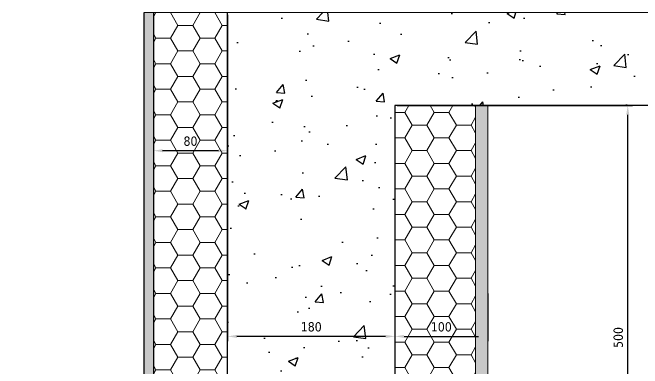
# Model space of a CAD drawing. Header units: millimetres. Extents: x -20000 to 230000, y -17405 to 25402.
# Drawn here: x 54606 to 55284, y -3789 to -3406 of the extents above; entities that cross this region are included whole.
import ezdxf

# ---------------------------------------------------------------- set-up
doc = ezdxf.new("R2010")
doc.units = ezdxf.units.MM
doc.header["$PDMODE"] = 35
doc.header["$PDSIZE"] = 0.5
doc.layers.get('0').update_dxf_attribs({"lineweight": 13})
doc.layers.get('Defpoints').update_dxf_attribs({"true_color": 0xc2a584})
doc.layers.add('0 - Invisible', color=43, linetype='Continuous', lineweight=0, plot=False)
for name, color, linetype, lineweight in [('1 - BETON', 251, 'Continuous', 25), ('1 - Cotation', 32, 'Continuous', 13), ('1 - Isolant', 132, 'Continuous', 13), ('1 - Platre', 252, 'Continuous', 13)]:
    doc.layers.add(name, color=color, linetype=linetype, lineweight=lineweight)
doc.styles.add('Texte Poralu', font='tahomabd.ttf')
doc.dimstyles.new('100 - 1000', dxfattribs={"dimtxt": 15, "dimasz": 15, "dimexe": 5, "dimexo": 2.5, "dimgap": 8, "dimtad": 1, "dimdec": 1, "dimtxsty": 'Texte Poralu', "dimcen": 10, "dimazin": 0, "dimtfac": 1, "dimtdec": 1, "dimtmove": 0, "dimatfit": 3, "dimfxl": 1, "dimarcsym": 0})
doc.dimstyles.new('30 - 1000', dxfattribs={"dimtxt": 10, "dimasz": 10, "dimexe": 5, "dimexo": 2.5, "dimgap": 5, "dimtad": 1, "dimdec": 1, "dimtxsty": 'Texte Poralu', "dimcen": 5, "dimazin": 0, "dimtfac": 1, "dimtdec": 1, "dimtmove": 0, "dimatfit": 3, "dimfxl": 1, "dimarcsym": 0})

# ---------------------------------------------------------------- blocks, each defined once
blk = doc.blocks.new('*D832')
at = {"layer": 'Defpoints', "color": 0, "lineweight": -2, "transparency": 16777216}
blk.add_line((55420.00000000012, -3505.668358776827), (55455.99227669589, -3505.668358776827), dxfattribs=at)
at = {"layer": 'Defpoints', "color": 0, "transparency": 16777216}
for p in [(55417.50000000012, -3505.668358776827), (55417.50000000012, -3505.668358776827), (50000.00000000001, -6205.668358776824)]:
    blk.add_point(p, dxfattribs=at)
at = {"layer": 'Defpoints', "color": 0, "transparency": 16777216, "insert": (55439.24613834801, -3495.463523316786), "char_height": 10, "attachment_point": 5, "style": 'Texte Poralu'}
blk.add_mtext('2700', dxfattribs=at)
blk = doc.blocks.new('*U791')
at = {"layer": '1 - Isolant'}
h = blk.add_hatch(dxfattribs=at)
h.set_pattern_fill('HONEY', color=256, scale=5)
h.set_pattern_definition([(0, (-58597.14088961168, -19597.49265059336), (23.8125, 13.748153225), [15.875, -31.75]), (120, (-58597.14088961168, -19597.49265059336), (-23.81249994797095, 13.74815331511695), [15.87499999999993, -31.74999999999986]), (59.99999999999999, (-58597.14088961168, -19597.49265059336), (5.202904551637744e-08, 27.49630654011694), [-31.75, 15.875])])
h.paths.add_polyline_path([(2.725282261406431e-10, -500.0000000000317), (87.00000000025797, -500.0000000000317), (86.99999999999818, -190), (-1.818989403545856e-12, -190)])
at = {"layer": '1 - Platre'}
h = blk.add_hatch(dxfattribs=at)
h.set_pattern_fill('AR-SAND', color=256, scale=0.1)
h.set_pattern_definition([(37.50000000000001, (-58597.14088961168, -19597.49265059336), (-0.1600031295984046, 4.894132373293424), [0, -3.860800000000001, 0, -4.318000000000001, 0, -4.1275]), (7.499999999999999, (-58597.14088961168, -19597.49265059336), (4.495232831380027, 7.168251005683543), [0, -2.0828, 0, -3.4798, 0, -1.3335]), (327.5, (-58600.26508961168, -19597.49265059336), (7.90992370241458, 0.01437184678545691), [0, -1.27, 0, -4.572, 0, -5.969]), (317.5, (-58600.26508961168, -19597.49265059336), (7.635564524722972, 2.229293232572162), [0, -0.635, 0, -2.9972, 0, -3.429])])
h.paths.add_polyline_path([(100.0000000002652, -500.0000000000317), (99.99999999999818, -190), (86.99999999999818, -190), (87.00000000025797, -500.0000000000317)])
at = {"layer": '0 - Invisible'}
for points in [[(2.725282261406431e-10, -500.0000000000317), (87.00000000025797, -500.0000000000317)], [(87.00000000025797, -500.0000000000317), (100.0000000002652, -500.0000000000317)]]:
    blk.add_lwpolyline(points, dxfattribs=at)
at = {"layer": '1 - Isolant'}
blk.add_lwpolyline([(87.00000000025797, -500.0000000000317), (86.99999999999818, -190), (-1.818989403545856e-12, -190), (2.725282261406431e-10, -500.0000000000317)], dxfattribs=at)
at = {"layer": '1 - Platre'}
blk.add_lwpolyline([(100.0000000002652, -500.0000000000317), (99.99999999999818, -190), (86.99999999999818, -190), (87.00000000025797, -500.0000000000317)], dxfattribs=at)
blk = doc.blocks.new('*U789')
at = {"layer": '1 - Isolant'}
h = blk.add_hatch(dxfattribs=at)
h.set_pattern_fill('HONEY', color=256, scale=5, style=0)
h.set_pattern_definition([(0, (-80.00000000000001, 429.9999999999841), (23.8125, 13.748153225), [15.875, -31.75]), (120, (-80.00000000000001, 429.9999999999841), (-23.81249994797095, 13.74815331511695), [15.87499999999994, -31.74999999999989]), (59.99999999999999, (-80.00000000000001, 429.9999999999841), (5.202904551637744e-08, 27.49630654011694), [-31.75, 15.875])])
h.paths.add_polyline_path([(-79.99999999999999, 589.999999999985), (3.612588743775921e-14, 589.999999999985), (1.77635683940025e-15, -9.094947017729282e-13), (-80.00000000000003, -9.094947017729282e-13)])
at = {"layer": '0 - Invisible'}
blk.add_lwpolyline([(-79.99999999999999, 589.999999999985), (3.612588743775921e-14, 589.999999999985)], dxfattribs=at)
at = {"layer": '1 - Isolant'}
blk.add_lwpolyline([(3.612588743775921e-14, 589.999999999985), (0, 0), (0, 0), (1.77635683940025e-15, -9.094947017729282e-13), (-80.00000000000003, -9.094947017729282e-13), (-79.99999999999999, 589.999999999985)], dxfattribs=at)
blk = doc.blocks.new('*U784')
at = {"layer": '1 - BETON'}
h = blk.add_hatch(dxfattribs=at)
h.set_pattern_fill('CONCRETE', color=256, scale=15, style=0, pattern_type=2)
h.set_pattern_definition([(49.99999999999999, (119.9999999999999, 189.999999999985), (107.589027390113, -9.412820247389266), [11.25, -123.75]), (355, (119.9999999999999, 189.999999999985), (-20.81270004195, 112.8288200550018), [9, -99]), (100.4514, (128.965752, 189.215598999985), (86.77640725710323, 103.415931309143), [9.5610285, -105.1713168]), (46.18420000000002, (119.9999999999999, 219.999999999985), (160.0861572938467, -24.82785214935271), [16.87499999999983, -185.6249999999987]), (96.6356, (133.34051175, 217.931003949985), (140.1994058323055, 146.1176806350663), [14.3415432, -157.75695]), (351.1842, (119.9999999999999, 219.999999999985), (140.1992917700441, 146.1177901387987), [13.5, -148.5]), (21, (134.9999999999999, 212.499999999985), (89.53605781776925, -60.39283359980082), [11.25, -123.75]), (326.0000000000001, (134.9999999999999, 212.499999999985), (36.49729978823726, 108.772506757028), [9, -99]), (71.4514, (142.46133495, 207.467259099985), (126.0333942872235, 48.37957450649286), [9.5610285, -105.1713168]), (37.50000000000001, (119.9999999999999, 189.999999999985), (1.8239782975936, 49.93407807469672), [0, -97.8, 0, -100.5, 0, -99.375]), (7.499999999999999, (119.9999999999999, 189.999999999985), (39.46043061632229, 59.16175678235403), [0, -57.3, 0, -95.55, 0, -37.875]), (327.5, (86.54999999999995, 189.999999999985), (80.07336542586135, -3.383230760156963), [0, -37.5, 0, -117, 0, -155.25]), (317.5, (71.54999999999997, 189.999999999985), (87.47792540135794, 15.01574734984766), [0, -48.75, 0, -77.69999999999999, 0, -110.25])])
h.paths.add_polyline_path([(400, 489.999999999985), (300, 589.999999999985), (-180, 589.999999999985), (-180, 0), (0, 0), (0, 489.999999999985)])
at = {"layer": '0 - Invisible'}
blk.add_lwpolyline([(400, 489.999999999985), (300, 589.999999999985), (-180, 589.999999999985)], dxfattribs=at)
at = {"layer": '1 - BETON'}
blk.add_lwpolyline([(400, 489.999999999985), (0, 489.999999999985), (0, 0), (-180, 0), (-180, 589.999999999985)], dxfattribs=at)
blk = doc.blocks.new('*D828')
at = {"layer": 'Defpoints', "color": 0, "lineweight": -2, "transparency": 16777216}
for p, q in [((55017.49999999997, -3708.168358776828), (55017.49999999997, -3759.494146560675)), ((55117.50000000022, -3708.168358776826), (55117.50000000022, -3759.494146560675)), ((55027.49999999997, -3754.494146560675), (55107.50000000022, -3754.494146560675))]:
    blk.add_line(p, q, dxfattribs=at)
at = {"layer": 'Defpoints', "color": 0, "transparency": 16777216}
for p in [(55017.49999999997, -3705.668358776828), (55117.50000000022, -3705.668358776826), (55117.50000000022, -3754.494146560675)]:
    blk.add_point(p, dxfattribs=at)
for points in [[(55027.49999999997, -3752.827479894009), (55027.49999999997, -3756.160813227342), (55017.49999999997, -3754.494146560675)], [(55107.50000000022, -3752.827479894009), (55107.50000000022, -3756.160813227342), (55117.50000000022, -3754.494146560675)]]:
    blk.add_solid(points, dxfattribs=at)
at = {"layer": 'Defpoints', "color": 0, "transparency": 16777216, "insert": (55067.50000000009, -3744.289311100635), "char_height": 10, "attachment_point": 5, "style": 'Texte Poralu'}
blk.add_mtext('100', dxfattribs=at)
blk = doc.blocks.new('*D834')
at = {"layer": 'Defpoints', "color": 0, "lineweight": -2, "transparency": 16777216}
for p, q in [((54837.50000000013, -3408.168358776826), (54837.50000000013, -3759.494146560675)), ((55017.49999999997, -3708.168358776828), (55017.49999999997, -3759.494146560675)), ((55007.49999999997, -3754.494146560675), (54847.50000000013, -3754.494146560675))]:
    blk.add_line(p, q, dxfattribs=at)
at = {"layer": 'Defpoints', "color": 0, "transparency": 16777216}
for p in [(54837.50000000013, -3405.668358776826), (55017.49999999997, -3705.668358776828), (54837.50000000013, -3754.494146560675)]:
    blk.add_point(p, dxfattribs=at)
for points in [[(54847.50000000013, -3752.827479894009), (54847.50000000013, -3756.160813227342), (54837.50000000013, -3754.494146560675)], [(55007.49999999997, -3752.827479894009), (55007.49999999997, -3756.160813227342), (55017.49999999997, -3754.494146560675)]]:
    blk.add_solid(points, dxfattribs=at)
at = {"layer": 'Defpoints', "color": 0, "transparency": 16777216, "insert": (54927.50000000005, -3744.265805392106), "char_height": 10, "attachment_point": 5, "style": 'Texte Poralu'}
blk.add_mtext('180', dxfattribs=at)
blk = doc.blocks.new('*D829')
at = {"layer": '1 - Cotation', "color": 0, "lineweight": -2, "transparency": 16777216}
for p, q in [((55415.00000000013, -3505.668358776826), (55357.49999999993, -3505.668358776826)), ((55362.49999999993, -3520.668358776826), (55362.49999999993, -3990.66835877681)), ((55020.00000000013, -4005.66835877681), (55367.49999999993, -4005.66835877681))]:
    blk.add_line(p, q, dxfattribs=at)
at = {"layer": '1 - Cotation', "color": 0, "transparency": 16777216}
for points in [[(55359.99999999993, -3520.668358776826), (55364.99999999993, -3520.668358776826), (55362.49999999993, -3505.668358776826)], [(55359.99999999993, -3990.66835877681), (55364.99999999993, -3990.66835877681), (55362.49999999993, -4005.66835877681)]]:
    blk.add_solid(points, dxfattribs=at)
at = {"layer": 'Defpoints', "color": 0, "transparency": 16777216}
for p in [(55417.50000000013, -3505.668358776826), (55017.50000000013, -4005.66835877681), (55362.49999999993, -4005.66835877681)]:
    blk.add_point(p, dxfattribs=at)
at = {"layer": '1 - Cotation', "color": 0, "transparency": 16777216, "insert": (55346.99999999993, -3755.668358776809), "char_height": 15, "attachment_point": 5, "rotation": 90, "style": 'Texte Poralu'}
blk.add_mtext('RET', dxfattribs=at)
blk = doc.blocks.new('*D835')
at = {"layer": 'Defpoints', "color": 0, "lineweight": -2, "transparency": 16777216}
for p, q in [((55020.00000000013, -3505.668358776826), (55273.24231017442, -3505.668358776826)), ((55268.24231017442, -3995.66835877681), (55268.24231017442, -3515.668358776826)), ((55020.00000000013, -4005.66835877681), (55273.24231017442, -4005.66835877681))]:
    blk.add_line(p, q, dxfattribs=at)
at = {"layer": 'Defpoints', "color": 0, "transparency": 16777216}
for p in [(55017.50000000013, -3505.668358776826), (55268.24231017442, -3505.668358776826), (55017.50000000013, -4005.66835877681)]:
    blk.add_point(p, dxfattribs=at)
for points in [[(55266.57564350776, -3515.668358776826), (55269.90897684108, -3515.668358776826), (55268.24231017442, -3505.668358776826)], [(55266.57564350776, -3995.66835877681), (55269.90897684108, -3995.66835877681), (55268.24231017442, -4005.66835877681)]]:
    blk.add_solid(points, dxfattribs=at)
at = {"layer": 'Defpoints', "color": 0, "transparency": 16777216, "insert": (55258.03747471438, -3755.668358776809), "char_height": 10, "attachment_point": 5, "rotation": 90, "style": 'Texte Poralu'}
blk.add_mtext('500', dxfattribs=at)
blk = doc.blocks.new('*D836')
at = {"layer": 'Defpoints', "color": 0, "lineweight": -2, "transparency": 16777216}
for p, q in [((54757.50000000013, -3408.168358776826), (54757.50000000013, -3559.494146560674)), ((54837.50000000013, -3408.168358776826), (54837.50000000013, -3559.494146560674)), ((54827.50000000013, -3554.494146560674), (54767.50000000013, -3554.494146560674))]:
    blk.add_line(p, q, dxfattribs=at)
at = {"layer": 'Defpoints', "color": 0, "transparency": 16777216}
for p in [(54757.50000000013, -3405.668358776826), (54837.50000000013, -3405.668358776826), (54757.50000000013, -3554.494146560674)]:
    blk.add_point(p, dxfattribs=at)
for points in [[(54767.50000000013, -3552.827479894008), (54767.50000000013, -3556.160813227341), (54757.50000000013, -3554.494146560674)], [(54827.50000000013, -3552.827479894008), (54827.50000000013, -3556.160813227341), (54837.50000000013, -3554.494146560674)]]:
    blk.add_solid(points, dxfattribs=at)
at = {"layer": 'Defpoints', "color": 0, "transparency": 16777216, "insert": (54797.50000000013, -3544.265805392105), "char_height": 10, "attachment_point": 5, "style": 'Texte Poralu'}
blk.add_mtext('80', dxfattribs=at)
blk = doc.blocks.new('*U790')
at = {"layer": '1 - BETON'}
h = blk.add_hatch(dxfattribs=at)
h.set_pattern_fill('AR-SAND', color=256, scale=0.1)
h.set_pattern_definition([(37.50000000000001, (-389.9999999999857, -60.00000000000011), (-0.1600031295984046, 4.894132373293424), [0, -3.860800000000001, 0, -4.318000000000001, 0, -4.1275]), (7.499999999999999, (-389.9999999999857, -60.00000000000011), (4.495232831380027, 7.168251005683543), [0, -2.0828, 0, -3.4798, 0, -1.3335]), (327.5, (-393.1241999999858, -60.00000000000011), (7.90992370241458, 0.01437184678545762), [0, -1.27, 0, -4.572, 0, -5.969]), (317.5, (-393.1241999999858, -60.00000000000011), (7.635564524722972, 2.229293232572163), [0, -0.635, 0, -2.9972, 0, -3.429])])
h.paths.add_polyline_path([(-589.9999999999861, 10), (-589.9999999999861, 0), (0, 0), (3.943512183468556e-13, -260.0000000000001), (10.00000000000039, -260.0000000000001), (10, 10)])
at = {"layer": '0 - Invisible'}
blk.add_lwpolyline([(-589.9999999999861, 10), (-589.9999999999861, 0)], dxfattribs=at)
at = {"layer": '1 - BETON'}
blk.add_lwpolyline([(-589.9999999999861, 0), (0, 0), (3.943512183468556e-13, -260.0000000000001), (10.00000000000039, -260.0000000000001), (10, 10), (-589.9999999999861, 10)], dxfattribs=at)

msp = doc.modelspace()

# ---------------------------------------------------------------- block references
at = {"xscale": -1}
for name, p, rotation in [('*U790', (54757.50000000013, -3995.668358776812), 90.0000000000005), ('*U791', (55017.50000000013, -4005.668358776811), 180)]:
    msp.add_blockref(name, p, dxfattribs=dict(at, rotation=rotation))
for name, p in [('*U789', (54837.50000000013, -3995.668358776811)), ('*U784', (55017.50000000013, -3995.668358776811))]:
    msp.add_blockref(name, p)

# ---------------------------------------------------------------- dimensions: what is measured, and where the dimension line sits
at = {"layer": '1 - Cotation'}
dim = msp.add_linear_dim(base=(55362.49999999993, -4005.66835877681), p1=(55417.50000000013, -3505.668358776826), p2=(55017.50000000013, -4005.66835877681), angle=270, text='RET', dimstyle='100 - 1000', dxfattribs=at)
dim.commit()
dim.dimension.update_dxf_attribs({"geometry": '*D829', "text_midpoint": (55346.99999999993, -3755.668358776809)})
at = {"layer": 'Defpoints'}
for base, p1, p2, picture, middle in [((54757.50000000013, -3554.494146560674), (54837.50000000013, -3405.668358776826), (54757.50000000013, -3405.668358776826), '*D836', (54797.50000000013, -3544.265805392105)), ((54837.50000000013, -3754.494146560675), (55017.49999999997, -3705.668358776828), (54837.50000000013, -3405.668358776826), '*D834', (54927.50000000005, -3744.265805392106)), ((55117.50000000022, -3754.494146560675), (55017.49999999997, -3705.668358776828), (55117.50000000022, -3705.668358776826), '*D828', (55067.50000000009, -3744.289311100635))]:
    dim = msp.add_linear_dim(base=base, p1=p1, p2=p2, dimstyle='30 - 1000', dxfattribs=at)
    dim.commit()
    dim.dimension.update_dxf_attribs({"geometry": picture, "text_midpoint": middle})
dim = msp.add_ordinate_dim(feature_location=(55417.50000000012, -3505.668358776827), offset=(0, 0), dtype=0, origin=(50000.00000000001, -6205.668358776824), dimstyle='30 - 1000', dxfattribs=at)
dim.commit()
dim.dimension.update_dxf_attribs({"geometry": '*D832', "text_midpoint": (55439.24613834801, -3495.463523316786)})
dim = msp.add_linear_dim(base=(55268.24231017442, -3505.668358776826), p1=(55017.50000000013, -4005.66835877681), p2=(55017.50000000013, -3505.668358776826), angle=90, dimstyle='30 - 1000', dxfattribs=at)
dim.commit()
dim.dimension.update_dxf_attribs({"geometry": '*D835', "text_midpoint": (55258.03747471438, -3755.668358776809)})

doc.saveas('drawing.dxf')
